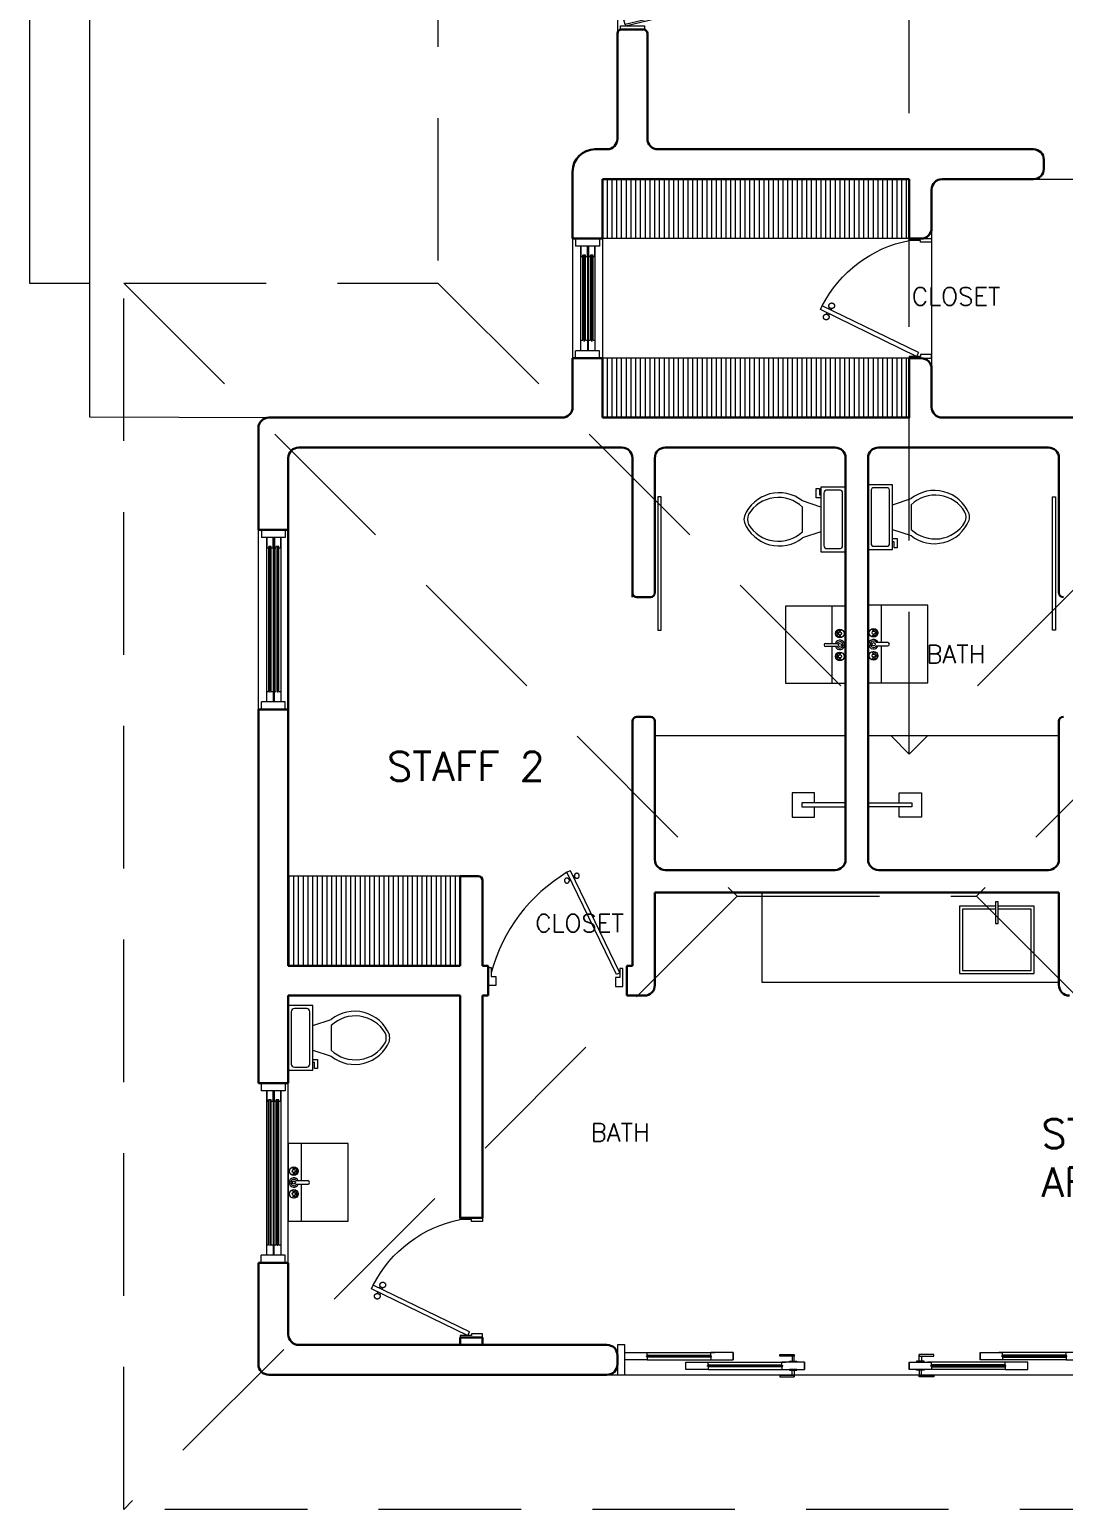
# Model space of a CAD drawing. Header units: metres. Extents: x -44 to 358, y -246 to 48.
# Drawn here: x 16.88 to 23.79, y -115 to -105.11 of the extents above; entities that cross this region are included whole.
import ezdxf

# ---------------------------------------------------------------- set-up
doc = ezdxf.new("R2010")
doc.units = ezdxf.units.M
doc.header["$LTSCALE"] = 0.3
doc.linetypes.add('HIDDEN2', pattern=[4.7625, 3.175, -1.5875])
for name, color, linetype, lineweight in [('01a_Mobiliario', 250, 'Continuous', 0), ('02_mobiliario', 250, 'Continuous', 5), ('A-DOOR', 7, 'Continuous', 5), ('A-WALL', 7, 'Continuous', 30), ('baños', 141, 'Continuous', 0), ('closets', 33, 'Continuous', 0), ('MOB FIJOS', 251, 'Continuous', 0), ('piscina', 7, 'Continuous', 0), ('piso', 251, 'Continuous', 18)]:
    doc.layers.add(name, color=color, linetype=linetype, lineweight=lineweight)
doc.layers.add('Techos 1', color=7, linetype='HIDDEN2', lineweight=9, true_color=0x42391a)
doc.layers.add('TEXTOS', color=4, linetype='Continuous')

# ---------------------------------------------------------------- blocks, each defined once
blk = doc.blocks.new('A$C66300485')
at = {"layer": 'A-DOOR'}
for p, q in [((1.1675, 0.2047), (1.1675, 0.1696)), ((1.1825, 0.1696), (1.1825, 0.2143)), ((2.0175, 0.1696), (2.0175, 0.2143)), ((2.0325, 0.2047), (2.0325, 0.1696)), ((0.2, 0.1), (0.05, 0.1)), ((0.05, 0.1), (0.05, 0.05)), ((0.2, 0.0775), (0.2, 0.1)), ((0.2, 0.1), (0.6512, 0.1)), ((0.6076, 0.1646), (0.4576, 0.1646)), ((0.4576, 0.1646), (0.4576, 0.1146)), ((0.4576, 0.1146), (0.6076, 0.1146)), ((0.6026, 0.1421), (0.6026, 0.1371)), ((0.6026, 0.1421), (1.105, 0.1421)), ((0.6026, 0.1371), (1.105, 0.1371)), ((0.6076, 0.1421), (0.6076, 0.1646)), ((0.6076, 0.1646), (1.1262, 0.1646)), ((0.6126, 0.1469), (0.6076, 0.1469)), ((0.6076, 0.1371), (0.6076, 0.1146)), ((0.6126, 0.1323), (0.6076, 0.1323)), ((0.6076, 0.1146), (1.1262, 0.1146)), ((0.6126, 0.1469), (0.6126, 0.1421)), ((1.095, 0.1469), (0.6126, 0.1469)), ((0.6126, 0.1323), (0.6126, 0.1371)), ((0.6126, 0.1323), (1.095, 0.1323)), ((0.625, 0.1), (0.775, 0.1)), ((0.625, 0.0775), (0.625, 0.1)), ((0.775, 0.05), (0.775, 0.1)), ((0.775, 0.1), (0.775, 0.05)), ((1.095, 0.1469), (1.1, 0.1469)), ((1.095, 0.1469), (1.095, 0.1421)), ((1.095, 0.1323), (1.095, 0.1371)), ((1.095, 0.1323), (1.1, 0.1323)), ((1.1, 0.1646), (1.25, 0.1646)), ((1.1, 0.1421), (1.1, 0.1646)), ((1.1, 0.1371), (1.1, 0.1146)), ((1.25, 0.1146), (1.1, 0.1146)), ((1.105, 0.1421), (1.105, 0.1371)), ((1.1675, 0.0745), (1.1675, 0.1096)), ((1.1825, 0.1096), (1.1825, 0.0649)), ((1.25, 0.1146), (1.25, 0.1646)), ((1.25, 0.1646), (1.25, 0.1146)), ((1.95, 0.1146), (1.95, 0.1646)), ((2.1, 0.1646), (1.95, 0.1646)), ((1.95, 0.1646), (1.95, 0.1146)), ((1.95, 0.1146), (2.1, 0.1146)), ((2.0175, 0.1096), (2.0175, 0.0649)), ((2.0325, 0.0745), (2.0325, 0.1096)), ((2.5924, 0.1646), (2.0738, 0.1646)), ((2.5924, 0.1146), (2.0738, 0.1146)), ((2.5974, 0.1421), (2.095, 0.1421)), ((2.095, 0.1421), (2.095, 0.1371)), ((2.5974, 0.1371), (2.095, 0.1371)), ((2.1, 0.1421), (2.1, 0.1646)), ((2.105, 0.1469), (2.1, 0.1469)), ((2.1, 0.1371), (2.1, 0.1146)), ((2.105, 0.1323), (2.1, 0.1323)), ((2.105, 0.1469), (2.5874, 0.1469)), ((2.105, 0.1469), (2.105, 0.1421)), ((2.105, 0.1323), (2.105, 0.1371)), ((2.5874, 0.1323), (2.105, 0.1323)), ((2.425, 0.05), (2.425, 0.1)), ((2.575, 0.1), (2.425, 0.1)), ((2.425, 0.1), (2.425, 0.05)), ((3, 0.1), (2.5488, 0.1)), ((2.575, 0.0775), (2.575, 0.1)), ((2.5874, 0.1469), (2.5924, 0.1469)), ((2.5874, 0.1469), (2.5874, 0.1421)), ((2.5874, 0.1323), (2.5874, 0.1371)), ((2.5874, 0.1323), (2.5924, 0.1323)), ((2.5924, 0.1646), (2.7424, 0.1646)), ((2.5924, 0.1421), (2.5924, 0.1646)), ((2.5924, 0.1371), (2.5924, 0.1146)), ((2.7424, 0.1146), (2.5924, 0.1146)), ((2.5974, 0.1421), (2.5974, 0.1371)), ((2.7424, 0.1646), (2.7424, 0.1146)), ((3, 0.1), (3.15, 0.1)), ((3, 0.0775), (3, 0.1)), ((3.15, 0.1), (3.15, 0.05)), ((0.05, 0.05), (0.2, 0.05)), ((0.195, 0.0775), (0.195, 0.0725)), ((0.195, 0.0775), (0.63, 0.0775)), ((0.195, 0.0725), (0.63, 0.0725)), ((0.205, 0.0823), (0.2, 0.0823)), ((0.2, 0.0725), (0.2, 0.05)), ((0.205, 0.0677), (0.2, 0.0677)), ((0.2, 0.05), (0.6512, 0.05)), ((0.205, 0.0823), (0.205, 0.0775)), ((0.62, 0.0823), (0.205, 0.0823)), ((0.205, 0.0677), (0.205, 0.0725)), ((0.205, 0.0677), (0.62, 0.0677)), ((0.62, 0.0823), (0.625, 0.0823)), ((0.62, 0.0823), (0.62, 0.0775)), ((0.62, 0.0677), (0.62, 0.0725)), ((0.62, 0.0677), (0.625, 0.0677)), ((0.625, 0.0725), (0.625, 0.05)), ((0.775, 0.05), (0.625, 0.05)), ((0.63, 0.0775), (0.63, 0.0725)), ((2.425, 0.05), (2.575, 0.05)), ((3, 0.05), (2.5488, 0.05)), ((3.005, 0.0775), (2.57, 0.0775)), ((2.57, 0.0775), (2.57, 0.0725)), ((3.005, 0.0725), (2.57, 0.0725)), ((2.58, 0.0823), (2.575, 0.0823)), ((2.575, 0.0725), (2.575, 0.05)), ((2.58, 0.0677), (2.575, 0.0677)), ((2.58, 0.0823), (2.995, 0.0823)), ((2.58, 0.0823), (2.58, 0.0775)), ((2.58, 0.0677), (2.58, 0.0725)), ((2.995, 0.0677), (2.58, 0.0677)), ((2.995, 0.0823), (3, 0.0823)), ((2.995, 0.0823), (2.995, 0.0775)), ((2.995, 0.0677), (2.995, 0.0725)), ((2.995, 0.0677), (3, 0.0677)), ((3, 0.0725), (3, 0.05)), ((3.15, 0.05), (3, 0.05)), ((3.005, 0.0775), (3.005, 0.0725))]:
    blk.add_line(p, q, dxfattribs=at)
for points in [[(0.05, 0), (0, 0), (0, 0.2), (0.05, 0.2)], [(3.15, 0), (3.2, 0), (3.2, 0.2), (3.15, 0.2)]]:
    blk.add_lwpolyline(points, close=True, dxfattribs=at)
at = {"layer": 'A-DOOR', "color": 7}
for points in [[(1.1825, 0.2143), (1.1825, 0.2047), (1.0852, 0.2047), (1.0852, 0.2143)], [(2.0175, 0.2143), (2.0175, 0.2047), (2.1148, 0.2047), (2.1148, 0.2143)], [(1.1997, 0.1646), (1.1503, 0.1646), (1.1503, 0.1696), (1.1997, 0.1696)], [(1.1997, 0.1146), (1.1503, 0.1146), (1.1503, 0.1096), (1.1997, 0.1096)], [(2.0003, 0.1646), (2.0497, 0.1646), (2.0497, 0.1696), (2.0003, 0.1696)], [(2.0003, 0.1146), (2.0497, 0.1146), (2.0497, 0.1096), (2.0003, 0.1096)], [(1.1825, 0.0649), (1.1825, 0.0745), (1.0852, 0.0745), (1.0852, 0.0649)], [(2.0175, 0.0649), (2.0175, 0.0745), (2.1148, 0.0745), (2.1148, 0.0649)]]:
    blk.add_lwpolyline(points, close=True, dxfattribs=at)
at = {"layer": 'piscina', "const_width": 0.004}
for points in [[(0.6026, 0.1396), (1.105, 0.1396)], [(2.5974, 0.1396), (2.095, 0.1396)], [(0.195, 0.075), (0.63, 0.075)], [(3.005, 0.075), (2.57, 0.075)]]:
    blk.add_lwpolyline(points, dxfattribs=at)
at = {"layer": 'piso'}
blk.add_line((0, 0.2), (3.2, 0.2), dxfattribs=at)
blk = doc.blocks.new('A$C95be60c7')
at = {"layer": 'A-DOOR'}
for p, q in [((0.4752, 0.7426), (0.4497, 0.7302)), ((0.762, 0.0876), (0.4497, 0.7302)), ((0.7875, 0.1), (0.4752, 0.7426)), ((0.4958, 0.7003), (0.506, 0.7052)), ((0.4703, 0.6879), (0.4601, 0.6829)), ((0.4785, 0.671), (0.4683, 0.666)), ((0.504, 0.6833), (0.5143, 0.6883)), ((0.762, 0.0876), (0.7875, 0.1))]:
    blk.add_line(p, q, dxfattribs=at)
for points in [[(0, 0), (0.025, 0), (0.025, 0.075), (0.0125, 0.075), (0.0125, 0.15), (0, 0.15), (0, 0)], [(0.8, 0), (0.775, 0), (0.775, 0.075), (0.7875, 0.075), (0.7875, 0.15), (0.8, 0.15), (0.8, 0)]]:
    blk.add_lwpolyline(points, dxfattribs=at)
blk.add_arc((0.8309, -0.0119), 0.8343, 117.18736, 168.8099, dxfattribs=at)
for points in [[(0.506, 0.7039), (0.506, 0.709), (0.511, 0.7177), (0.5198, 0.7227), (0.5298, 0.7227), (0.5386, 0.7177), (0.5436, 0.7089), (0.5436, 0.6989), (0.5386, 0.6901), (0.5298, 0.6851), (0.5197, 0.6851), (0.511, 0.6901), (0.506, 0.6989), (0.506, 0.7039)], [(0.4307, 0.6673), (0.4307, 0.6724), (0.4358, 0.6811), (0.4445, 0.6861), (0.4546, 0.6861), (0.4633, 0.6811), (0.4684, 0.6724), (0.4683, 0.6623), (0.4633, 0.6535), (0.4546, 0.6485), (0.4445, 0.6485), (0.4357, 0.6536), (0.4307, 0.6623), (0.4307, 0.6673)]]:
    blk.add_open_spline(points, degree=2, dxfattribs=at)
blk = doc.blocks.new('P90')
at = {"layer": 'A-DOOR'}
for p, q in [((-0.0476, -0.8576), (0.6364, -0.5264)), ((-0.0368, -0.88), (0.6473, -0.5489)), ((0.5843, -0.5517), (0.58, -0.5427)), ((0.5992, -0.5445), (0.5949, -0.5355)), ((0.5952, -0.5741), (0.5995, -0.5831)), ((0.6101, -0.5669), (0.6144, -0.5759)), ((0.6473, -0.5489), (0.6364, -0.5264)), ((-0.0368, -0.88), (-0.0476, -0.8576))]:
    blk.add_line(p, q, dxfattribs=at)
for points in [[(-0.06, -0.02), (-0.06, -0.05), (-0.12, -0.05), (-0.12, 0), (0, 0), (0, -0.02)], [(-0.0668, -0.88), (-0.0668, -0.85), (-0.1268, -0.85), (-0.1268, -0.9), (-0.0068, -0.9), (-0.0068, -0.88)]]:
    blk.add_lwpolyline(points, close=True, dxfattribs=at)
blk.add_arc((-0.3259, -1.105), 1.1228, 31.0139, 75.07969, dxfattribs=at)
for points in [[(0.5812, -0.5096), (0.5857, -0.5096), (0.5933, -0.5141), (0.5977, -0.5218), (0.5977, -0.5306), (0.5933, -0.5383), (0.5856, -0.5427), (0.5767, -0.5427), (0.5691, -0.5383), (0.5647, -0.5306), (0.5647, -0.5217), (0.5691, -0.514), (0.5768, -0.5096), (0.5812, -0.5096)], [(0.6133, -0.5758), (0.6177, -0.5758), (0.6254, -0.5803), (0.6298, -0.5879), (0.6298, -0.5968), (0.6253, -0.6045), (0.6176, -0.6089), (0.6088, -0.6089), (0.6011, -0.6044), (0.5967, -0.5967), (0.5967, -0.5879), (0.6011, -0.5802), (0.6088, -0.5758), (0.6133, -0.5758)]]:
    blk.add_open_spline(points, degree=2, dxfattribs=at)
blk = doc.blocks.new('A$C3415d36c')
at = {"layer": 'A-DOOR'}
for p, q in [((0.8537, 1.8203), (0.8464, 1.7901)), ((0.8652, 1.8175), (0.858, 1.7874)), ((0.8237, 1.6957), (0.831, 1.7258)), ((0.8353, 1.6929), (0.8425, 1.7231)), ((0.8237, 0.3043), (0.831, 0.2742)), ((0.8353, 0.3071), (0.8425, 0.2769)), ((0.8537, 0.1797), (0.8464, 0.2099)), ((0.8652, 0.1825), (0.858, 0.2126))]:
    blk.add_line(p, q, dxfattribs=at)
for points in [[(0.17, 1.975), (0.17, 2), (0.01, 2), (0.01, 1.975)], [(0.9569, 1.7125), (0.0333, 1.9348), (0.0313, 1.9268), (0.955, 1.7045)], [(0.9646, 1.7447), (0.041, 1.967), (0.0333, 1.9348), (0.9569, 1.7125)], [(0.9646, 1.7447), (0.041, 1.967), (0.0429, 1.975), (0.9666, 1.7527)], [(0.8332, 1.8167), (0.8251, 1.8187), (0.829, 1.8347), (0.8938, 1.8191), (0.89, 1.803), (0.8818, 1.805), (0.8838, 1.813), (0.8352, 1.8247)], [(0.8071, 1.7082), (0.799, 1.7101), (0.7951, 1.6941), (0.86, 1.6785), (0.8638, 1.6945), (0.8557, 1.6965), (0.8538, 1.6885), (0.8052, 1.7001)], [(0.8071, 0.2918), (0.799, 0.2899), (0.7951, 0.3059), (0.86, 0.3215), (0.8638, 0.3055), (0.8557, 0.3035), (0.8538, 0.3115), (0.8052, 0.2999)], [(0.9569, 0.2875), (0.0333, 0.0652), (0.0313, 0.0732), (0.955, 0.2955)], [(0.9646, 0.2553), (0.041, 0.033), (0.0333, 0.0652), (0.9569, 0.2875)], [(0.9646, 0.2553), (0.041, 0.033), (0.0429, 0.025), (0.9666, 0.2473)], [(0.8332, 0.1833), (0.8251, 0.1813), (0.829, 0.1653), (0.8938, 0.1809), (0.89, 0.197), (0.8818, 0.195), (0.8838, 0.187), (0.8352, 0.1753)], [(0.17, 0.025), (0.17, 0), (0.01, 0), (0.01, 0.025)]]:
    blk.add_lwpolyline(points, close=True, dxfattribs=at)
for points in [[(0.8955, 1.7783), (0.8935, 1.7703), (0.807, 1.7911), (0.809, 1.7992), (0.8955, 1.7783)], [(0.88, 1.714), (0.8819, 1.7221), (0.7954, 1.7429), (0.7935, 1.7348), (0.88, 1.714)], [(0.88, 0.286), (0.8819, 0.2779), (0.7954, 0.2571), (0.7935, 0.2652), (0.88, 0.286)], [(0.8955, 0.2217), (0.8935, 0.2297), (0.807, 0.2089), (0.809, 0.2008), (0.8955, 0.2217)]]:
    blk.add_lwpolyline(points, dxfattribs=at)
at = {"layer": 'A-DOOR', "linetype": 'HIDDEN2'}
for centre, start, end in [((-0.0044, 2.0014), 274.31685, 342.80201), ((-0.0044, -0.0014), 17.19799, 85.68315)]:
    blk.add_arc(centre, 1.0043, start, end, dxfattribs=at)
blk = doc.blocks.new('PL MUEBLES 1N NASAS 09')
at = {"layer": 'closets', "transparency": 33554687}
h = blk.add_hatch(dxfattribs=at)
h.set_pattern_fill('LINE', color=4, scale=0.01, angle=90)
h.set_pattern_definition([(90, (-65.77313, 226.415534), (-0.03175, 2e-18), [])])
h.paths.add_polyline_path([(42.13, 40.9535), (44.18, 40.9535), (44.18, 40.5563), (42.13, 40.5563)])
h = blk.add_hatch(dxfattribs=at)
h.set_pattern_fill('LINE', color=4, scale=0.01, angle=90)
h.set_pattern_definition([(90, (-65.77313, 225.218264), (-0.03175, 2e-18), [])])
h.paths.add_polyline_path([(42.13, 39.7563), (44.18, 39.7563), (44.18, 39.359), (42.13, 39.359)])
h = blk.add_hatch(dxfattribs=at)
h.set_pattern_fill('LINE', color=4, scale=0.01, angle=90)
h.set_pattern_definition([(90, (-65.77313, 232.010073), (-0.03175, 2e-18), [])])
h.paths.add_polyline_path([(40.03, 36.2941), (41.1786, 36.2941), (41.1786, 35.6941), (40.03, 35.6941)])
at = {"layer": '01a_Mobiliario', "color": 4, "transparency": 33554684}
blk.add_line((43.1949, 35.584), (45.1807, 35.584), dxfattribs=at)
at = {"layer": '02_mobiliario', "color": 4}
for p, q in [((43.1949, 36.184), (43.1949, 35.584)), ((43.1949, 35.584), (43.2449, 35.584))]:
    blk.add_line(p, q, dxfattribs=at)
at = {"layer": 'A-DOOR', "color": 4}
for p, q in [((41.9305, 40.5563), (41.9305, 39.7563)), ((41.9505, 40.5563), (41.9505, 40.5063)), ((42.1105, 40.5063), (41.9505, 40.5063)), ((41.9869, 39.8063), (41.9869, 40.5063)), ((42.0299, 40.5063), (42.0299, 39.8063)), ((42.0375, 39.8063), (42.0375, 40.5063)), ((42.0805, 40.5063), (42.0805, 39.8063)), ((42.1105, 40.5563), (42.1105, 40.5063)), ((42.1305, 40.5563), (42.1305, 39.7563)), ((41.9997, 39.8763), (41.9997, 40.445)), ((42.0171, 40.445), (41.9997, 40.445)), ((42.0171, 39.8763), (42.0171, 40.445)), ((42.0503, 39.8763), (42.0503, 40.445)), ((42.0677, 40.445), (42.0503, 40.445)), ((42.0677, 39.8763), (42.0677, 40.445)), ((42.1105, 39.8063), (41.9505, 39.8063)), ((41.9505, 39.7563), (41.9505, 39.8063)), ((42.1105, 39.7563), (42.1105, 39.8063)), ((39.8305, 37.4083), (39.8305, 38.6083)), ((39.8505, 38.6083), (39.8505, 38.5583)), ((40.0105, 38.6083), (40.0105, 38.5583)), ((40.0305, 37.4083), (40.0305, 38.6083)), ((40.0105, 38.5583), (39.8505, 38.5583)), ((39.8869, 37.4583), (39.8869, 38.5583)), ((39.8997, 37.5283), (39.8997, 38.497)), ((39.9171, 38.497), (39.8997, 38.497)), ((39.9171, 37.5283), (39.9171, 38.497)), ((39.9299, 38.5583), (39.9299, 37.4583)), ((39.9375, 37.4583), (39.9375, 38.5583)), ((39.9503, 37.5283), (39.9503, 38.497)), ((39.9677, 38.497), (39.9503, 38.497)), ((39.9677, 37.5283), (39.9677, 38.497)), ((39.9805, 38.5583), (39.9805, 37.4583)), ((40.0105, 37.4583), (39.8505, 37.4583)), ((39.8505, 37.4083), (39.8505, 37.4583)), ((40.0105, 37.4083), (40.0105, 37.4583)), ((39.85, 34.9083), (39.85, 34.8583)), ((40.01, 34.8583), (39.85, 34.8583)), ((39.8864, 33.7583), (39.8864, 34.8583)), ((39.9294, 34.8583), (39.9294, 33.7583)), ((39.937, 33.7583), (39.937, 34.8583)), ((39.98, 34.8583), (39.98, 33.7583)), ((40.01, 34.9083), (40.01, 34.8583)), ((40.03, 33.7083), (40.03, 34.9083)), ((39.8992, 33.8283), (39.8992, 34.797)), ((39.9166, 34.797), (39.8992, 34.797)), ((39.9166, 33.8283), (39.9166, 34.797)), ((39.9498, 33.8283), (39.9498, 34.797)), ((39.9672, 34.797), (39.9498, 34.797)), ((39.9672, 33.8283), (39.9672, 34.797)), ((40.01, 33.7583), (39.85, 33.7583)), ((39.85, 33.7083), (39.85, 33.7583)), ((40.01, 33.7083), (40.01, 33.7583))]:
    blk.add_line(p, q, dxfattribs=at)
for points in [[(42.0171, 40.4363), (42.0299, 40.4363), (42.0299, 40.5063), (41.9869, 40.5063), (41.9869, 40.4363), (41.9997, 40.4363)], [(42.0677, 40.4363), (42.0805, 40.4363), (42.0805, 40.5063), (42.0375, 40.5063), (42.0375, 40.4363), (42.0503, 40.4363)], [(42.0171, 39.8763), (42.0299, 39.8763), (42.0299, 39.8063), (41.9869, 39.8063), (41.9869, 39.8763), (41.9997, 39.8763)], [(42.0677, 39.8763), (42.0805, 39.8763), (42.0805, 39.8063), (42.0375, 39.8063), (42.0375, 39.8763), (42.0503, 39.8763)], [(39.9171, 38.4883), (39.9299, 38.4883), (39.9299, 38.5583), (39.8869, 38.5583), (39.8869, 38.4883), (39.8997, 38.4883)], [(39.9677, 38.4883), (39.9805, 38.4883), (39.9805, 38.5583), (39.9375, 38.5583), (39.9375, 38.4883), (39.9503, 38.4883)], [(39.9171, 37.5283), (39.9299, 37.5283), (39.9299, 37.4583), (39.8869, 37.4583), (39.8869, 37.5283), (39.8997, 37.5283)], [(39.9677, 37.5283), (39.9805, 37.5283), (39.9805, 37.4583), (39.9375, 37.4583), (39.9375, 37.5283), (39.9503, 37.5283)], [(39.9166, 34.7883), (39.9294, 34.7883), (39.9294, 34.8583), (39.8864, 34.8583), (39.8864, 34.7883), (39.8992, 34.7883)], [(39.9672, 34.7883), (39.98, 34.7883), (39.98, 34.8583), (39.937, 34.8583), (39.937, 34.7883), (39.9498, 34.7883)], [(39.9166, 33.8283), (39.9294, 33.8283), (39.9294, 33.7583), (39.8864, 33.7583), (39.8864, 33.8283), (39.8992, 33.8283)], [(39.9672, 33.8283), (39.98, 33.8283), (39.98, 33.7583), (39.937, 33.7583), (39.937, 33.8283), (39.9498, 33.8283)]]:
    blk.add_lwpolyline(points, dxfattribs=at)
for points in [[(42.523, 38.8305), (42.5013, 38.8305), (42.5013, 37.9385), (42.523, 37.9385)], [(45.1378, 38.8305), (45.1594, 38.8305), (45.1594, 37.9385), (45.1378, 37.9385)]]:
    blk.add_lwpolyline(points, close=True, dxfattribs=at)
at = {"layer": 'A-WALL', "color": 4}
for p, q in [((42.2555, 41.9535), (42.4055, 41.9535)), ((42.2305, 41.9285), (42.2305, 41.2235)), ((42.4305, 41.9285), (42.4305, 41.2235)), ((42.0805, 41.1535), (42.1605, 41.1535)), ((42.5005, 41.1535), (45.0105, 41.1535)), ((45.0805, 41.0835), (45.0805, 41.0235)), ((41.9305, 41.0035), (41.9305, 40.5563)), ((42.1305, 40.9535), (44.1805, 40.9535)), ((42.1305, 40.9535), (42.1305, 40.5563)), ((44.1805, 40.5563), (44.1805, 40.9535)), ((44.3305, 40.6263), (44.3305, 40.8835)), ((44.4005, 40.9535), (45.0105, 40.9535)), ((42.1305, 40.5563), (41.9305, 40.5563)), ((44.2605, 40.5563), (44.1805, 40.5563)), ((41.9305, 39.7563), (41.9305, 39.429)), ((42.1305, 39.7563), (41.9305, 39.7563)), ((42.1305, 39.7563), (42.1305, 39.359)), ((39.8305, 39.289), (39.8305, 38.6083)), ((41.8605, 39.359), (39.9005, 39.359)), ((40.0305, 39.089), (40.0305, 35.6941)), ((42.2605, 39.159), (40.1005, 39.159)), ((42.3305, 38.159), (42.3305, 39.089)), ((42.4805, 38.189), (42.4805, 39.089)), ((43.6855, 39.159), (42.5505, 39.159)), ((43.7555, 36.404), (43.7555, 39.089)), ((43.9055, 36.404), (43.9055, 39.089)), ((45.1112, 39.159), (43.9755, 39.159)), ((45.1812, 38.189), (45.1812, 39.089)), ((40.0305, 38.6083), (39.8305, 38.6083)), ((42.3305, 38.189), (42.3305, 38.309)), ((42.4505, 38.159), (42.3605, 38.159)), ((39.8305, 37.4083), (39.8305, 34.9083)), ((40.0305, 37.4083), (39.8305, 37.4083)), ((42.3305, 35.6941), (42.3305, 37.329)), ((42.4505, 37.359), (42.3605, 37.359)), ((42.4805, 36.404), (42.4805, 37.329)), ((45.1812, 36.404), (45.1812, 37.329)), ((42.5505, 36.334), (43.6855, 36.334)), ((43.9755, 36.334), (45.1112, 36.334)), ((41.1791, 35.6941), (41.1791, 36.2941)), ((41.1791, 36.2941), (41.2991, 36.2941)), ((41.3291, 35.6941), (41.3291, 36.2641)), ((42.4805, 35.5641), (42.4805, 36.184)), ((42.4805, 36.184), (45.1812, 36.184)), ((45.1812, 35.5641), (45.1812, 36.184)), ((41.1791, 35.6941), (40.0305, 35.6941)), ((41.3673, 35.6941), (41.3291, 35.6941)), ((41.3673, 35.4941), (41.3673, 35.6941)), ((42.3305, 35.6941), (42.2923, 35.6941)), ((42.2923, 35.4941), (42.2923, 35.6941)), ((39.8305, 35.5583), (39.8305, 34.9083)), ((40.0305, 35.4941), (40.0305, 34.9083)), ((41.1791, 35.4941), (40.0305, 35.4941)), ((41.1791, 34.009), (41.1791, 35.4941)), ((41.3673, 35.4941), (41.3291, 35.4941)), ((41.3291, 34.009), (41.3291, 35.4941)), ((42.4105, 35.4941), (42.2923, 35.4941)), ((40.0305, 34.9083), (39.8305, 34.9083)), ((41.3291, 34.009), (41.1791, 34.009)), ((39.8305, 33.7083), (39.8305, 33.029)), ((40.0305, 33.7083), (39.8305, 33.7083)), ((41.3291, 33.209), (41.1791, 33.209)), ((41.1791, 33.159), (41.1791, 33.209)), ((41.3291, 33.159), (41.3291, 33.209))]:
    blk.add_line(p, q, dxfattribs=at)
at = {"layer": 'A-WALL', "color": 4, "transparency": 33554684}
blk.add_line((42.2555, 41.9535), (42.4055, 41.9535), dxfattribs=at)
at = {"layer": 'A-WALL', "color": 4}
for points in [[(47.8305, 38.959), (47.8305, 39.289, 0.414214), (47.7605, 39.359), (44.4005, 39.359, -0.414214), (44.3305, 39.429), (44.3305, 39.6863, 0.414214), (44.2605, 39.7563), (44.1805, 39.7563), (44.1805, 39.359), (42.1305, 39.359)], [(41.1791, 33.159), (40.1005, 33.159, -0.414214), (40.0305, 33.229), (40.0305, 33.7083)], [(39.9005, 32.959), (42.1605, 32.959, 0.414213), (42.2305, 33.029), (42.2305, 33.089, 0.414214), (42.1605, 33.159), (41.0791, 33.159)]]:
    blk.add_lwpolyline(points, format="xyb", dxfattribs=at)
blk.add_lwpolyline([(41.1791, 32.959), (40.0305, 32.959)], dxfattribs=at)
for centre, radius, start, end in [((42.2555, 41.9285), 0.025, 90, 180), ((42.4055, 41.9285), 0.025, 0, 90), ((42.1605, 41.2235), 0.07, 270, 360), ((42.5005, 41.2235), 0.07, 180, 270), ((42.0805, 41.0035), 0.15, 90, 180), ((45.0105, 41.0835), 0.07, 0, 90), ((45.0105, 41.0235), 0.07, 270, 0), ((44.4005, 40.8835), 0.07, 90, 180), ((44.2605, 40.6263), 0.07, 270, 360), ((41.8605, 39.429), 0.07, 270, 0), ((39.9005, 39.289), 0.07, 90, 180), ((40.1005, 39.089), 0.07, 90, 180), ((42.2605, 39.089), 0.07, 360, 90), ((42.5505, 39.089), 0.07, 90, 180), ((43.6855, 39.089), 0.07, 360, 90), ((43.9755, 39.089), 0.07, 90, 180), ((45.1112, 39.089), 0.07, 0, 90), ((42.3605, 38.189), 0.03, 180, 270), ((42.4505, 38.189), 0.03, 270, 360), ((45.2112, 38.189), 0.03, 180, 270), ((42.3605, 37.329), 0.03, 90, 180), ((42.4505, 37.329), 0.03, 360, 90), ((45.2112, 37.329), 0.03, 90, 180), ((42.5505, 36.404), 0.07, 180, 270), ((43.6855, 36.404), 0.07, 270, 360), ((43.9755, 36.404), 0.07, 180, 270), ((45.1112, 36.404), 0.07, 270, 0), ((41.2991, 36.2641), 0.03, 0, 90), ((42.4105, 35.5641), 0.07, 270, 0), ((45.2512, 35.5641), 0.07, 180, 270), ((39.9005, 33.029), 0.07, 180, 269.9999)]:
    blk.add_arc(centre, radius, start, end, dxfattribs=at)
at = {"layer": 'baños', "color": 4}
for p, q in [((44.0284, 38.8895), (43.9462, 38.8895)), ((43.5905, 38.761), (43.4671, 38.8021)), ((43.5596, 38.8227), (43.5596, 38.8844)), ((43.5596, 38.8844), (43.5802, 38.8844)), ((43.5905, 38.8227), (43.5596, 38.8227)), ((43.5802, 38.8844), (43.5802, 38.8432)), ((43.5802, 38.8432), (43.5905, 38.8432)), ((44.0696, 38.7764), (44.193, 38.8175)), ((43.4671, 38.5964), (43.4671, 38.761)), ((44.193, 38.7764), (44.193, 38.6118)), ((43.5905, 38.5964), (43.4671, 38.5553)), ((44.0696, 38.6118), (44.193, 38.5707)), ((44.0696, 38.5501), (44.1004, 38.5501)), ((44.0798, 38.5296), (44.0696, 38.5296)), ((44.0798, 38.4884), (44.0798, 38.5296)), ((44.1004, 38.5501), (44.1004, 38.4884)), ((43.6316, 38.4833), (43.7139, 38.4833)), ((44.1004, 38.4884), (44.0798, 38.4884)), ((43.6653, 37.8496), (43.6653, 38.1003)), ((43.9948, 37.8544), (43.9948, 38.1051)), ((43.7072, 37.9182), (43.7015, 37.9182)), ((43.7072, 37.913), (43.7015, 37.913)), ((43.7147, 37.9258), (43.7147, 37.9314)), ((43.7147, 37.9055), (43.7147, 37.8998)), ((43.72, 37.9257), (43.72, 37.9314)), ((43.72, 37.9054), (43.72, 37.8998)), ((43.9401, 37.9305), (43.9401, 37.9362)), ((43.9401, 37.9102), (43.9401, 37.9045)), ((43.9453, 37.9305), (43.9453, 37.9362)), ((43.9453, 37.9103), (43.9453, 37.9045)), ((43.9528, 37.923), (43.9585, 37.923)), ((43.9529, 37.9177), (43.9585, 37.9177)), ((43.6224, 37.8496), (43.6991, 37.8496)), ((43.6991, 37.8285), (43.6224, 37.8285)), ((43.6653, 37.5803), (43.6653, 37.8285)), ((44.0377, 37.8544), (43.9609, 37.8544)), ((43.9609, 37.8333), (44.0377, 37.8333)), ((43.9948, 37.5851), (43.9948, 37.8333)), ((43.7072, 37.7652), (43.7015, 37.7652)), ((43.7072, 37.7599), (43.7015, 37.7599)), ((43.7147, 37.7727), (43.7147, 37.7784)), ((43.7147, 37.7525), (43.7147, 37.7467)), ((43.72, 37.7727), (43.72, 37.7784)), ((43.72, 37.7524), (43.72, 37.7467)), ((43.9401, 37.7774), (43.9401, 37.7832)), ((43.9401, 37.7572), (43.9401, 37.7515)), ((43.9453, 37.7775), (43.9453, 37.7832)), ((43.9453, 37.7572), (43.9453, 37.7515)), ((43.9528, 37.77), (43.9585, 37.77)), ((43.9529, 37.7647), (43.9585, 37.7647)), ((42.48, 37.234), (43.755, 37.234)), ((43.905, 37.234), (45.1807, 37.234)), ((43.5468, 36.8505), (43.3982, 36.8505)), ((43.3982, 36.8505), (43.3982, 36.6886)), ((43.5468, 36.7839), (43.5468, 36.8505)), ((44.1132, 36.7839), (44.1132, 36.8505)), ((44.1132, 36.8505), (44.2618, 36.8505)), ((44.2618, 36.8505), (44.2618, 36.6886)), ((43.755, 36.7839), (43.463, 36.7839)), ((43.463, 36.7839), (43.463, 36.7563)), ((43.463, 36.7563), (43.755, 36.7563)), ((43.5468, 36.6886), (43.5468, 36.7563)), ((43.755, 36.7563), (43.755, 36.7839)), ((43.905, 36.7839), (44.1971, 36.7839)), ((43.905, 36.7563), (43.905, 36.7839)), ((44.1971, 36.7563), (43.905, 36.7563)), ((44.1132, 36.6886), (44.1132, 36.7563)), ((44.1971, 36.7839), (44.1971, 36.7563)), ((43.3982, 36.6886), (43.5468, 36.6886)), ((44.2618, 36.6886), (44.1132, 36.6886)), ((40.1534, 35.4072), (40.0712, 35.4072)), ((40.1946, 35.294), (40.318, 35.3352)), ((40.318, 35.294), (40.318, 35.1295)), ((40.1946, 35.1295), (40.318, 35.0884)), ((40.1946, 35.0678), (40.2254, 35.0678)), ((40.2048, 35.0472), (40.1946, 35.0472)), ((40.2048, 35.0061), (40.2048, 35.0472)), ((40.2254, 35.0678), (40.2254, 35.0061)), ((40.2254, 35.0061), (40.2048, 35.0061)), ((40.1198, 34.2552), (40.1198, 34.5058)), ((40.0651, 34.3312), (40.0651, 34.3369)), ((40.0703, 34.3313), (40.0703, 34.3369)), ((40.0651, 34.3109), (40.0651, 34.3053)), ((40.0703, 34.311), (40.0703, 34.3053)), ((40.0778, 34.3238), (40.0835, 34.3238)), ((40.0779, 34.3185), (40.0835, 34.3185)), ((40.1627, 34.2552), (40.0859, 34.2552)), ((40.0651, 34.1782), (40.0651, 34.1839)), ((40.0651, 34.1579), (40.0651, 34.1522)), ((40.0703, 34.1783), (40.0703, 34.1839)), ((40.0703, 34.158), (40.0703, 34.1522)), ((40.0778, 34.1707), (40.0835, 34.1707)), ((40.0779, 34.1654), (40.0835, 34.1654)), ((40.0859, 34.234), (40.1627, 34.234)), ((40.1198, 33.9858), (40.1198, 34.234))]:
    blk.add_line(p, q, dxfattribs=at)
for points in [[(43.5905, 38.4627), (43.755, 38.4627), (43.755, 38.8946), (43.5905, 38.8946)], [(44.0696, 38.91), (43.905, 38.91), (43.905, 38.4781), (44.0696, 38.4781)], [(43.355, 38.1003), (43.755, 38.1003), (43.755, 37.5803), (43.355, 37.5803)], [(44.305, 38.1051), (43.905, 38.1051), (43.905, 37.5851), (44.305, 37.5851)], [(40.1946, 35.4277), (40.03, 35.4277), (40.03, 34.9958), (40.1946, 34.9958)], [(40.43, 34.5058), (40.03, 34.5058), (40.03, 33.9858), (40.43, 33.9858)]]:
    blk.add_lwpolyline(points, close=True, dxfattribs=at)
for points in [[(43.611, 38.8535), (43.611, 38.5039)], [(43.7139, 38.8741), (43.6316, 38.8741)], [(43.7344, 38.5039), (43.7344, 38.8535)], [(43.9256, 38.8689), (43.9256, 38.5193)], [(44.049, 38.5193), (44.049, 38.8689)], [(43.9462, 38.4987), (44.0284, 38.4987)], [(40.0506, 35.3866), (40.0506, 35.0369)], [(40.174, 35.0369), (40.174, 35.3866)], [(40.0712, 35.0164), (40.1534, 35.0164)]]:
    blk.add_lwpolyline(points, dxfattribs=at)
for centre, radius in [((43.7173, 37.9156), 0.029), ((43.6962, 37.9156), 0.0059), ((43.7173, 37.9156), 0.0106), ((43.7173, 37.9367), 0.0059), ((43.7173, 37.8945), 0.0059), ((43.9427, 37.9204), 0.029), ((43.9427, 37.9204), 0.0106), ((43.9427, 37.9415), 0.0059), ((43.9427, 37.8993), 0.0059), ((43.9638, 37.9204), 0.0059), ((43.7173, 37.8391), 0.0106), ((43.9427, 37.8438), 0.0106), ((43.7173, 37.7626), 0.029), ((43.6962, 37.7626), 0.0059), ((43.7173, 37.7626), 0.0106), ((43.7173, 37.7837), 0.0059), ((43.7173, 37.7415), 0.0059), ((43.9427, 37.7673), 0.029), ((43.9427, 37.7673), 0.0106), ((43.9427, 37.7884), 0.0059), ((43.9427, 37.7462), 0.0059), ((43.9638, 37.7673), 0.0059), ((40.0677, 34.3211), 0.029), ((40.0677, 34.3422), 0.0059), ((40.0677, 34.3211), 0.0106), ((40.0677, 34.2446), 0.0106), ((40.0677, 34.3), 0.0059), ((40.0888, 34.3211), 0.0059), ((40.0677, 34.1681), 0.029), ((40.0677, 34.1681), 0.0106), ((40.0677, 34.1892), 0.0059), ((40.0677, 34.147), 0.0059), ((40.0888, 34.1681), 0.0059)]:
    blk.add_circle(centre, radius, dxfattribs=at)
for centre, radius, start, end in [((43.9436, 38.8715), 0.0182, 81.8699, 188.1301), ((44.031, 38.8715), 0.0182, 351.8699, 98.1301), ((43.3112, 38.6063), 0.2503, 51.46911, 157.97143), ((43.3063, 38.5923), 0.233, 46.36773, 148.94682), ((43.629, 38.8561), 0.0182, 81.8699, 188.1301), ((43.7165, 38.8561), 0.0182, 351.8699, 98.1301), ((44.3489, 38.6217), 0.2503, 22.02843, 128.53071), ((44.3537, 38.6077), 0.233, 31.05301, 133.63209), ((43.1586, 38.6787), 0.0823, 164.86053, 195.13947), ((43.1817, 38.6787), 0.0823, 155.73182, 204.26817), ((44.4784, 38.6941), 0.0823, 335.73182, 24.26817), ((44.5015, 38.6941), 0.0823, 344.86053, 15.13947), ((43.3112, 38.7511), 0.2503, 202.02843, 308.53071), ((43.3063, 38.7651), 0.233, 211.05301, 313.63209), ((44.3489, 38.7665), 0.2503, 231.46911, 337.97143), ((44.3537, 38.7805), 0.233, 226.36773, 328.94682), ((43.629, 38.5013), 0.0182, 171.8699, 278.1301), ((43.7165, 38.5013), 0.0182, 261.8699, 8.1301), ((43.9436, 38.5167), 0.0182, 171.8699, 278.1301), ((44.031, 38.5167), 0.0182, 261.8699, 8.1301), ((43.7173, 37.9156), 0.0211, 105.7907, 164.7593), ((43.7173, 37.9156), 0.0211, 195.9211, 253.5587), ((43.9427, 37.9204), 0.0211, 15.2407, 74.2093), ((43.9427, 37.9204), 0.0211, 286.4413, 344.0789), ((43.6224, 37.8391), 0.0106, 90, 270), ((43.7173, 37.8391), 0.0317, 199.6397, 160.3486), ((43.7173, 37.8391), 0.0211, 210.2446, 149.6569), ((43.9427, 37.8438), 0.0317, 19.6514, 340.3603), ((43.9427, 37.8438), 0.0211, 30.3431, 329.7554), ((44.0377, 37.8438), 0.0106, 270, 90), ((43.7173, 37.7626), 0.0211, 105.9116, 163.88), ((43.7173, 37.7626), 0.0211, 196.0953, 253.7658), ((43.9427, 37.7673), 0.0211, 16.12, 74.0884), ((43.9427, 37.7673), 0.0211, 286.2342, 343.9047), ((40.0686, 35.3892), 0.0182, 81.8699, 188.1301), ((40.156, 35.3892), 0.0182, 351.8699, 98.1301), ((40.4739, 35.1394), 0.2503, 22.02843, 128.53071), ((40.4787, 35.1254), 0.233, 31.05301, 133.63209), ((40.6034, 35.2118), 0.0823, 335.73182, 24.26817), ((40.6265, 35.2118), 0.0823, 344.86053, 15.13947), ((40.4739, 35.2842), 0.2503, 231.46911, 337.97143), ((40.4787, 35.2982), 0.233, 226.36773, 328.94682), ((40.0686, 35.0344), 0.0182, 171.8699, 278.1301), ((40.156, 35.0344), 0.0182, 261.8699, 8.1301), ((40.0677, 34.3211), 0.0211, 15.2407, 74.2093), ((40.0677, 34.2446), 0.0317, 19.6514, 340.3603), ((40.0677, 34.2446), 0.0211, 30.3431, 329.7554), ((40.0677, 34.3211), 0.0211, 286.4413, 344.0789), ((40.1627, 34.2446), 0.0106, 270, 90), ((40.0677, 34.1681), 0.0211, 16.12, 74.0884), ((40.0677, 34.1681), 0.0211, 286.2342, 343.9047)]:
    blk.add_arc(centre, radius, start, end, dxfattribs=at)
at = {"layer": 'closets', "color": 4, "transparency": 33554687}
for p, q in [((44.18, 40.5563), (42.13, 40.5563)), ((44.18, 39.7563), (42.13, 39.7563)), ((41.1786, 36.2941), (40.03, 36.2941))]:
    blk.add_line(p, q, dxfattribs=at)
at = {"layer": 'MOB FIJOS', "color": 4, "ltscale": 0.005, "transparency": 33554684}
blk.add_lwpolyline([(44.7582, 35.9776), (44.7742, 35.9776), (44.7742, 36.1218), (44.7582, 36.1218)], close=True, dxfattribs=at)
at = {"layer": 'MOB FIJOS', "color": 4, "transparency": 33554684}
for points in [[(44.7582, 36.0933), (44.5162, 36.0933), (44.5162, 35.6433), (45.0162, 35.6433), (45.0162, 36.0933), (44.7742, 36.0933)], [(44.7582, 36.0733), (44.5362, 36.0733), (44.5362, 35.6633), (44.9962, 35.6633), (44.9962, 36.0733), (44.7742, 36.0733)]]:
    blk.add_lwpolyline(points, dxfattribs=at)
at = {"layer": 'piscina', "color": 4, "const_width": 0.01}
for points in [[(42.0084, 40.445), (42.0084, 39.8676)], [(42.059, 40.445), (42.059, 39.8676)], [(39.9084, 38.497), (39.9084, 37.5196)], [(39.959, 38.497), (39.959, 37.5196)], [(39.9079, 34.797), (39.9079, 33.8196)], [(39.9585, 34.797), (39.9585, 33.8196)]]:
    blk.add_lwpolyline(points, dxfattribs=at)
at = {"layer": 'piso', "color": 4}
for p, q in [((38.7015, 46.5481), (38.7015, 39.3634)), ((38.3015, 45.6481), (38.3015, 40.259)), ((42.2305, 43.9785), (42.2305, 41.9285)), ((45.0105, 40.9535), (46.1505, 40.9535)), ((44.3305, 40.6263), (44.3305, 39.6863)), ((38.3015, 40.259), (38.7015, 40.259)), ((38.7015, 39.3634), (39.9005, 39.359)), ((42.16, 32.959), (42.2305, 32.959))]:
    blk.add_line(p, q, dxfattribs=at)
at = {"layer": 'Techos 1', "color": 4}
for p, q in [((44.1805, 37.109), (44.1805, 48.7981)), ((41.0305, 45.6481), (41.0305, 40.259)), ((38.9305, 32.059), (38.9305, 40.259)), ((38.9305, 40.259), (41.0305, 40.259)), ((38.9305, 40.259), (43.0305, 36.159)), ((41.0305, 40.259), (44.1805, 37.109)), ((47.3305, 40.259), (44.1805, 37.109)), ((48.7305, 40.259), (44.6305, 36.159)), ((43.0305, 36.159), (38.9305, 32.059)), ((43.0305, 36.159), (44.6305, 36.159)), ((44.6305, 36.159), (48.7305, 32.059)), ((48.7305, 32.059), (38.9305, 32.059))]:
    blk.add_line(p, q, dxfattribs=at)
at = {"color": 4, "xscale": -1, "rotation": 180}
blk.add_blockref('A$C66300485', (42.23, 33.159), dxfattribs=at)
at = {"layer": 'A-DOOR', "color": 4}
blk.add_blockref('A$C3415d36c', (42.2405, 41.9535), dxfattribs=at)
at = {"layer": 'A-DOOR', "color": 4, "xscale": -1, "rotation": 90}
for p in [(44.33, 40.5563), (41.3291, 34.009)]:
    blk.add_blockref('A$C95be60c7', p, dxfattribs=at)
at = {"layer": 'A-DOOR', "color": 4, "rotation": 90.00000000000001}
blk.add_blockref('P90', (41.3668, 35.6824), dxfattribs=at)
at = {"layer": 'TEXTOS', "color": 4}
for s, insert, char_height, width, attachment_point in [('{\\Fromans|c0;\\H0.8x;CLOSET\\H1.25x; }', (44.7901, 40.1096), 0.15, 3.404877, 9), ('{\\Fromans|c0;\\H0.8x;BATH}', (44.6909, 37.7171), 0.15, 3.404877, 9), ('{\\Fromans|c0; STAFF 2}', (40.5576, 36.9302), 0.195, 3.386779, 7), ('{\\Fromans|c0;\\H0.8x;CLOSET\\H1.25x; }', (42.2729, 35.9185), 0.15, 3.404877, 9), ('{\\Fromans|c0;\\H0.8x;BATH}', (42.4473, 34.5199), 0.15, 3.404877, 9), ('{\\Fromans|c0;STAFF \\PAREA}', (45.0649, 34.1491), 0.195, 3.422974, 7)]:
    blk.add_mtext(s, dxfattribs=dict(at, insert=insert, char_height=char_height, width=width, attachment_point=attachment_point))

msp = doc.modelspace()

# ---------------------------------------------------------------- block references
msp.add_blockref('PL MUEBLES 1N NASAS 09', (-21.4174279, -147.062544))

doc.saveas('drawing.dxf')
